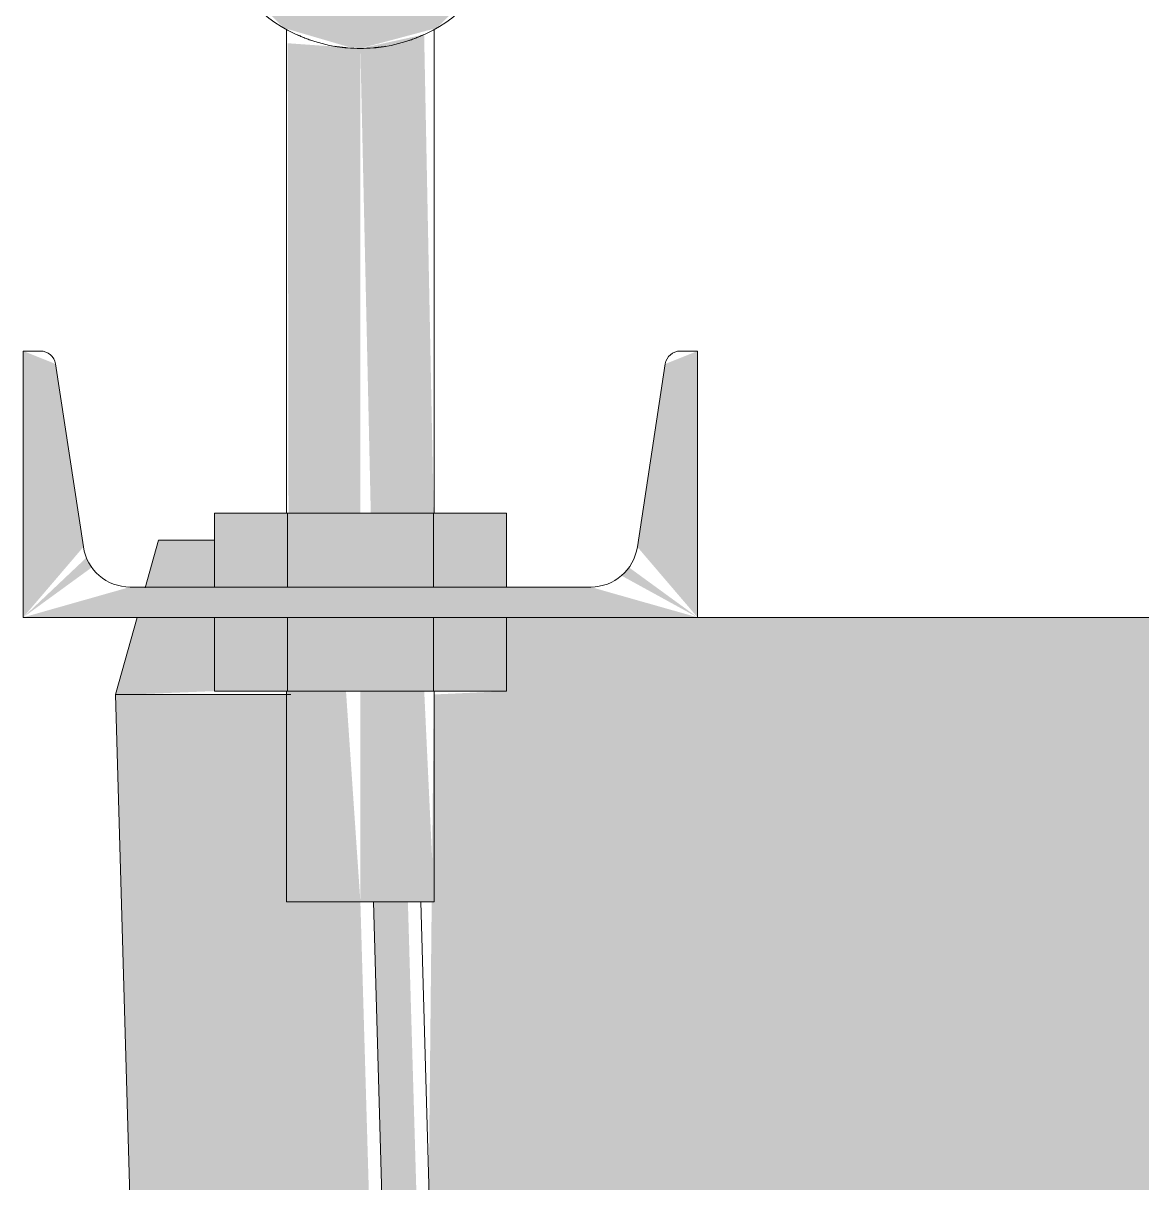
# Model space of a CAD drawing. Header units: inches. Extents: x -54880 to -186, y -132 to 853.
# Drawn here: x -25824.02 to -25817.38, y 278.02 to 284.9 of the extents above; entities that cross this region are included whole.
import ezdxf

# ---------------------------------------------------------------- set-up
doc = ezdxf.new("R2010")
doc.units = ezdxf.units.IN
doc.header["$MEASUREMENT"] = 0
doc.layers.add('Q-SPCQ', color=91, linetype='Continuous', lineweight=9)

# ---------------------------------------------------------------- blocks, each defined once
blk = doc.blocks.new('Basketball_Backstop-Performance_Sports_Systems-3103-Ceiling_Hung - 27_-0_ to 27_-11 7_8_-V63-Section 13')
at = {"layer": 'Q-SPCQ'}
for points in [[(-25822.0152, 284.75), (-25821.5621, 284.8714), (-25821.2304, 285.2031), (-25821.1131, 285.6875), (-25821.2304, 286.1094), (-25821.2652, 286.0893), (-25821.3024, 285.4653), (-25821.5026, 285.1436), (-25821.8746, 284.956), (-25822.2093, 284.9631), (-25822.5456, 285.1572), (-25822.7424, 285.5143), (-25822.8739, 285.9311), (-25822.916, 285.6147), (-25822.8001, 285.2031), (-25822.4684, 284.8714), (-25822.088, 284.7596)], [(-25822.8813, 281.555), (-25822.4482, 281.555), (-25822.4482, 281.9925), (-25822.8813, 281.9925)], [(-25822.4482, 281.555), (-25821.5822, 281.555), (-25821.5822, 281.9925), (-25822.4482, 281.9925)], [(-25821.5822, 281.555), (-25821.1492, 281.555), (-25821.1492, 281.9925), (-25821.5822, 281.9925)], [(-25822.8813, 280.9375), (-25822.4482, 280.9375), (-25822.4482, 281.375), (-25822.8813, 281.375)], [(-25822.4482, 280.9375), (-25821.5822, 280.9375), (-25821.5822, 281.375), (-25822.4482, 281.375)], [(-25821.5822, 280.9375), (-25821.1492, 280.9375), (-25821.1492, 281.375), (-25821.5822, 281.375)], [(-25819.6722, 152.5426), (-25818.3068, 152.5426), (-25822.0152, 279.6875), (-25822.4527, 279.6875), (-25822.4527, 280.9176), (-25823.4671, 280.9176), (-25819.8008, 152.5426)], [(-25818.3068, 152.5426), (-25818.2816, 152.6332), (-25818.3275, 163.1068), (-25821.7334, 279.6875), (-25821.938, 279.6875), (-25818.4087, 156.1124)]]:
    blk.add_hatch(color=256, dxfattribs=at).paths.add_polyline_path(points, flags=0)
h = blk.add_hatch(color=256, dxfattribs=at)
h.paths.add_polyline_path([(-25821.5926, 279.6875), (-25821.5777, 279.6875), (-25821.6365, 280.9375), (-25822.0152, 280.9375), (-25822.0152, 279.6875), (-25821.6363, 279.6875)], flags=0)
h.paths.add_polyline_path([(-25821.589, 281.9925), (-25821.5808, 281.9925), (-25821.637, 284.8327), (-25822.0152, 284.75), (-25821.9535, 281.9925), (-25821.6125, 281.9925)], flags=0)
h = blk.add_hatch(color=256, dxfattribs=at)
h.paths.add_polyline_path([(-25822.4482, 279.6875), (-25822.0152, 279.6875), (-25822.1005, 280.9375), (-25822.4511, 280.9375), (-25822.4527, 279.6875)], flags=0)
h.paths.add_polyline_path([(-25822.4179, 281.9925), (-25822.0152, 281.9925), (-25822.0152, 284.75), (-25822.446, 284.7809), (-25822.4414, 281.9925)], flags=0)
h = blk.add_hatch(color=256, dxfattribs=at)
h.paths.add_polyline_path([(-25820.0152, 281.375), (-25820.0152, 282.955), (-25820.2069, 282.8785), (-25820.3722, 281.7928)], flags=0)
h.paths.add_polyline_path([(-25820.0152, 281.375), (-25820.4218, 281.6713), (-25820.4665, 281.6226)], flags=0)
h.paths.add_polyline_path([(-25824.0152, 281.375), (-25820.0152, 281.375), (-25820.649, 281.555), (-25823.3814, 281.555)], flags=0)
h.paths.add_polyline_path([(-25824.0152, 281.375), (-25823.6086, 281.6713), (-25823.6407, 281.7291)], flags=0)
h.paths.add_polyline_path([(-25824.0152, 281.375), (-25823.6583, 281.7928), (-25823.8236, 282.8785), (-25824.0152, 282.955), (-25824.0152, 282.7087)], flags=0)
h = blk.add_hatch(color=256, dxfattribs=at)
h.paths.add_polyline_path([(-25823.3814, 280.9176), (-25822.8813, 280.9375), (-25822.8813, 281.375), (-25823.3397, 281.375), (-25823.4671, 280.9176)], flags=0)
h.paths.add_polyline_path([(-25823.2896, 281.555), (-25822.8813, 281.555), (-25822.8813, 281.8324), (-25823.2123, 281.8324)], flags=0)
h = blk.add_hatch(color=256, dxfattribs=at)
h.paths.add_polyline_path([(-25819.8726, 116), (-25819.0152, 116), (-25819.0348, 119.7832), (-25822.3277, 119.7504), (-25822.3277, 116), (-25820.6715, 116)], flags=0)
h.paths.add_polyline_path([(-25819.0152, 120.2165), (-25819.0813, 128.75), (-25822.3277, 128.75), (-25822.3193, 128.3125), (-25821.6402, 128.3125), (-25821.6402, 128.125), (-25822.3277, 128.125), (-25822.3249, 120.2045), (-25821.34, 120.2326), (-25820.1103, 120.2418), (-25819.0371, 120.217)], flags=0)
h.paths.add_polyline_path([(-25819.5051, 120), (-25819.0152, 120.125), (-25819.037, 120.2069), (-25819.3587, 120.0647)], flags=0)
h.paths.add_polyline_path([(-25819.0152, 119.8232), (-25819.0356, 119.938), (-25819.3258, 119.9353), (-25819.0351, 119.8304)], flags=0)
h.paths.add_polyline_path([(-25822.1883, 129.25), (-25819.0152, 129.25), (-25819.0152, 135.471), (-25822.3277, 135.4379), (-25822.3183, 129.875), (-25821.6402, 129.875), (-25821.6402, 129.6875), (-25822.3277, 129.6875), (-25822.3187, 129.25), (-25822.2149, 129.25)], flags=0)
h.paths.add_polyline_path([(-25819.0152, 135.904), (-25819.0152, 152.5426), (-25819.8008, 152.5426), (-25820.1103, 161.7875), (-25820.8919, 161.7526), (-25822.3277, 161.7504), (-25822.3141, 135.8915), (-25821.2749, 135.9248), (-25820.1103, 135.9293), (-25819.1184, 135.9064)], flags=0)
h.paths.add_polyline_path([(-25819.5051, 135.6875), (-25819.0152, 135.8125), (-25819.0152, 135.904), (-25819.3587, 135.7522)], flags=0)
h.paths.add_polyline_path([(-25819.0152, 135.5107), (-25819.0152, 135.6228), (-25819.3258, 135.6228), (-25819.1166, 135.5473)], flags=0)
h.paths.add_polyline_path([(-25821.971, 162.1873), (-25820.078, 162.2483), (-25821.8839, 224.125), (-25822.3277, 224.125), (-25822.2962, 162.2031), (-25822.0966, 162.1934)], flags=0)
h.paths.add_polyline_path([(-25819.0152, 187.1862), (-25819.0152, 224.75), (-25820.088, 224.75), (-25819.0651, 188.9337)], flags=0)
h.paths.add_polyline_path([(-25821.9981, 224.3125), (-25821.8505, 224.3125), (-25821.8839, 224.75), (-25822.3277, 224.75), (-25822.2538, 224.3125), (-25822.2149, 224.3125)], flags=0)
h.paths.add_polyline_path([(-25819.0152, 225.25), (-25819.0152, 281.375), (-25821.1492, 281.375), (-25821.1492, 280.9375), (-25821.5794, 280.9176), (-25821.6094, 278.0199), (-25820.1023, 225.25), (-25819.5816, 225.25)], flags=0)
h.paths.add_polyline_path([(-25821.8839, 225.25), (-25821.8773, 225.25), (-25821.9731, 225.6875), (-25822.3277, 225.6875), (-25822.2532, 225.25), (-25821.9731, 225.25)], flags=0)
h.paths.add_polyline_path([(-25822.2527, 225.875), (-25821.8951, 225.875), (-25822.3277, 240.5099), (-25822.3277, 225.875)], flags=0)
h = blk.add_hatch(color=256, dxfattribs=at)
h.paths.add_polyline_path([(-25819.0152, 116), (-25815.7027, 116), (-25815.7027, 119.125), (-25816.3902, 119.125), (-25816.3902, 119.3125), (-25815.7027, 119.3125), (-25815.7027, 119.75), (-25819.0152, 119.75), (-25819.0152, 118.6024)], flags=0)
h.paths.add_polyline_path([(-25815.7027, 120.25), (-25815.7027, 120.6875), (-25816.3902, 120.6875), (-25816.3902, 120.875), (-25815.7027, 120.875), (-25815.7027, 128.7877), (-25817.1072, 128.7524), (-25819.0152, 128.75), (-25818.9932, 120.25), (-25815.8127, 120.25)], flags=0)
h.paths.add_polyline_path([(-25819.0152, 129.2165), (-25816.5244, 129.2207), (-25815.7027, 129.208), (-25815.7027, 134.8125), (-25816.3902, 134.8125), (-25816.3902, 135), (-25815.7027, 135), (-25815.7027, 135.4375), (-25819.0152, 135.4375), (-25819.0152, 129.2415)], flags=0)
h.paths.add_polyline_path([(-25818.5253, 129), (-25819.0152, 129.125), (-25818.9475, 129.0558)], flags=0)
h.paths.add_polyline_path([(-25819.0152, 128.8232), (-25818.5253, 129), (-25819.0152, 128.875)], flags=0)
h.paths.add_polyline_path([(-25816.6729, 135.9375), (-25815.7027, 135.9375), (-25815.7027, 136.375), (-25816.3902, 136.375), (-25816.3902, 136.5625), (-25815.7027, 136.5625), (-25815.7848, 161.125), (-25816.3902, 161.125), (-25816.3902, 161.3125), (-25815.7027, 161.3125), (-25815.7844, 161.75), (-25818.2888, 161.75), (-25818.2816, 160.8012), (-25818.3068, 152.5426), (-25819.0152, 152.5426), (-25819.0152, 135.9375), (-25817.2763, 135.9375)], flags=0)
h.paths.add_polyline_path([(-25816.1465, 162.25), (-25815.7027, 162.25), (-25815.7837, 162.6875), (-25816.3902, 162.6875), (-25816.3902, 162.875), (-25815.7027, 162.875), (-25815.7413, 224.7845), (-25817.1072, 224.7524), (-25819.0152, 224.75), (-25819.0152, 187.1862), (-25818.2816, 162.25), (-25816.3902, 162.25)], flags=0)
h.paths.add_polyline_path([(-25819.0152, 225.2165), (-25816.3253, 225.2064), (-25815.7027, 225.208), (-25815.7027, 281.375), (-25819.0152, 281.375), (-25819.0152, 225.2415)], flags=0)
h.paths.add_polyline_path([(-25818.5253, 225), (-25819.0152, 225.125), (-25819.0152, 225.0647)], flags=0)
h.paths.add_polyline_path([(-25819.0152, 224.8232), (-25818.5253, 225), (-25819.0152, 224.875)], flags=0)
for p, q in [((-25822.4527, 284.8621), (-25822.4527, 281.9925)), ((-25822.4527, 284.8621), (-25822.4527, 281.9925)), ((-25821.5777, 281.9925), (-25821.5777, 284.8621)), ((-25821.5777, 281.9925), (-25821.5777, 284.8621)), ((-25823.9126, 282.955), (-25824.0152, 282.955)), ((-25824.0152, 282.955), (-25824.0152, 281.375)), ((-25820.0152, 282.955), (-25820.1179, 282.955)), ((-25820.0152, 281.375), (-25820.0152, 282.955)), ((-25823.6583, 281.7928), (-25823.8236, 282.8785)), ((-25820.2069, 282.8785), (-25820.3722, 281.7928)), ((-25822.8813, 281.9925), (-25822.4482, 281.9925)), ((-25822.8813, 281.9925), (-25822.8813, 281.555)), ((-25822.4482, 281.9925), (-25821.5822, 281.9925)), ((-25822.4482, 281.9925), (-25822.4482, 281.555)), ((-25821.5822, 281.9925), (-25821.1492, 281.9925)), ((-25821.5822, 281.9925), (-25821.5822, 281.555)), ((-25821.1492, 281.555), (-25821.1492, 281.9925)), ((-25823.2123, 281.8324), (-25823.2909, 281.5502)), ((-25822.8813, 281.8324), (-25823.2123, 281.8324)), ((-25820.649, 281.555), (-25823.3814, 281.555)), ((-25824.0152, 281.375), (-25820.0152, 281.375)), ((-25823.3397, 281.375), (-25823.4671, 280.9176)), ((-25822.8813, 281.375), (-25822.8813, 280.9375)), ((-25822.4482, 281.375), (-25822.4482, 280.9375)), ((-25821.5822, 281.375), (-25821.5822, 280.9375)), ((-25821.1492, 280.9375), (-25821.1492, 281.375)), ((-25820.0212, 281.375), (-25819.0152, 281.375)), ((-25819.0152, 281.375), (-25815.7027, 281.375)), ((-25823.4671, 280.9176), (-25822.4272, 280.9176)), ((-25823.4671, 280.9176), (-25819.8008, 152.5426)), ((-25822.4482, 280.9375), (-25822.8813, 280.9375)), ((-25822.4527, 280.9375), (-25822.4527, 279.6875)), ((-25821.5822, 280.9375), (-25822.4482, 280.9375)), ((-25821.1492, 280.9375), (-25821.5822, 280.9375)), ((-25821.5777, 279.6875), (-25821.5777, 280.9375)), ((-25822.0152, 279.6875), (-25822.4527, 279.6875)), ((-25821.5777, 279.6875), (-25822.0152, 279.6875)), ((-25821.938, 279.6875), (-25818.3068, 152.5426)), ((-25821.657, 279.6875), (-25818.3053, 162.328))]:
    blk.add_line(p, q, dxfattribs=at)
for centre, radius, start, end in [((-25822.0152, 285.6562), 0.9063, 180, 0), ((-25823.9126, 282.865), 0.09, 8.65819, 90), ((-25820.1179, 282.865), 0.09, 90, 171.34181), ((-25823.3814, 281.835), 0.28, 188.65819, 270), ((-25820.649, 281.835), 0.28, 270, 351.34181)]:
    blk.add_arc(centre, radius, start, end, dxfattribs=at)
for points, knots in [([(-25822.297, 284.7949), (-25822.3018, 284.7964), (-25822.3113, 284.7994), (-25822.3294, 284.8058), (-25822.3505, 284.8142), (-25822.3696, 284.8224), (-25822.3836, 284.8285), (-25822.3902, 284.8313), (-25822.3934, 284.8327)], [0.2222222, 0.2222222, 0.2222222, 0.2222222, 0.2361111, 0.25, 0.2777778, 0.3055556, 0.3194444, 0.3333333, 0.3333333, 0.3333333, 0.3333333]), ([(-25821.637, 284.8327), (-25821.6402, 284.8313), (-25821.6468, 284.8285), (-25821.6608, 284.8224), (-25821.6799, 284.8142), (-25821.7011, 284.8058), (-25821.7192, 284.7994), (-25821.7286, 284.7964), (-25821.7334, 284.7949)], [0.6666667, 0.6666667, 0.6666667, 0.6666667, 0.6805556, 0.6944444, 0.7222222, 0.75, 0.7638889, 0.7777778, 0.7777778, 0.7777778, 0.7777778]), ([(-25822.0152, 284.75), (-25822.0412, 284.7505), (-25822.08, 284.7524), (-25822.1302, 284.7575), (-25822.1546, 284.7608), (-25822.1665, 284.7627)], [0, 0, 0, 0, 0.0555556, 0.0833333, 0.1111111, 0.1111111, 0.1111111, 0.1111111]), ([(-25821.8639, 284.7627), (-25821.8759, 284.7608), (-25821.9003, 284.7575), (-25821.9504, 284.7524), (-25821.9892, 284.7505), (-25822.0152, 284.75)], [0.8888889, 0.8888889, 0.8888889, 0.8888889, 0.9166667, 0.9444444, 1, 1, 1, 1])]:
    blk.add_open_spline(points, degree=3, knots=knots, dxfattribs=at)

msp = doc.modelspace()

# ---------------------------------------------------------------- block references
at = {"layer": 'Q-SPCQ'}
msp.add_blockref('Basketball_Backstop-Performance_Sports_Systems-3103-Ceiling_Hung - 27_-0_ to 27_-11 7_8_-V63-Section 13', (0, 0), dxfattribs=at)

doc.saveas('drawing.dxf')
